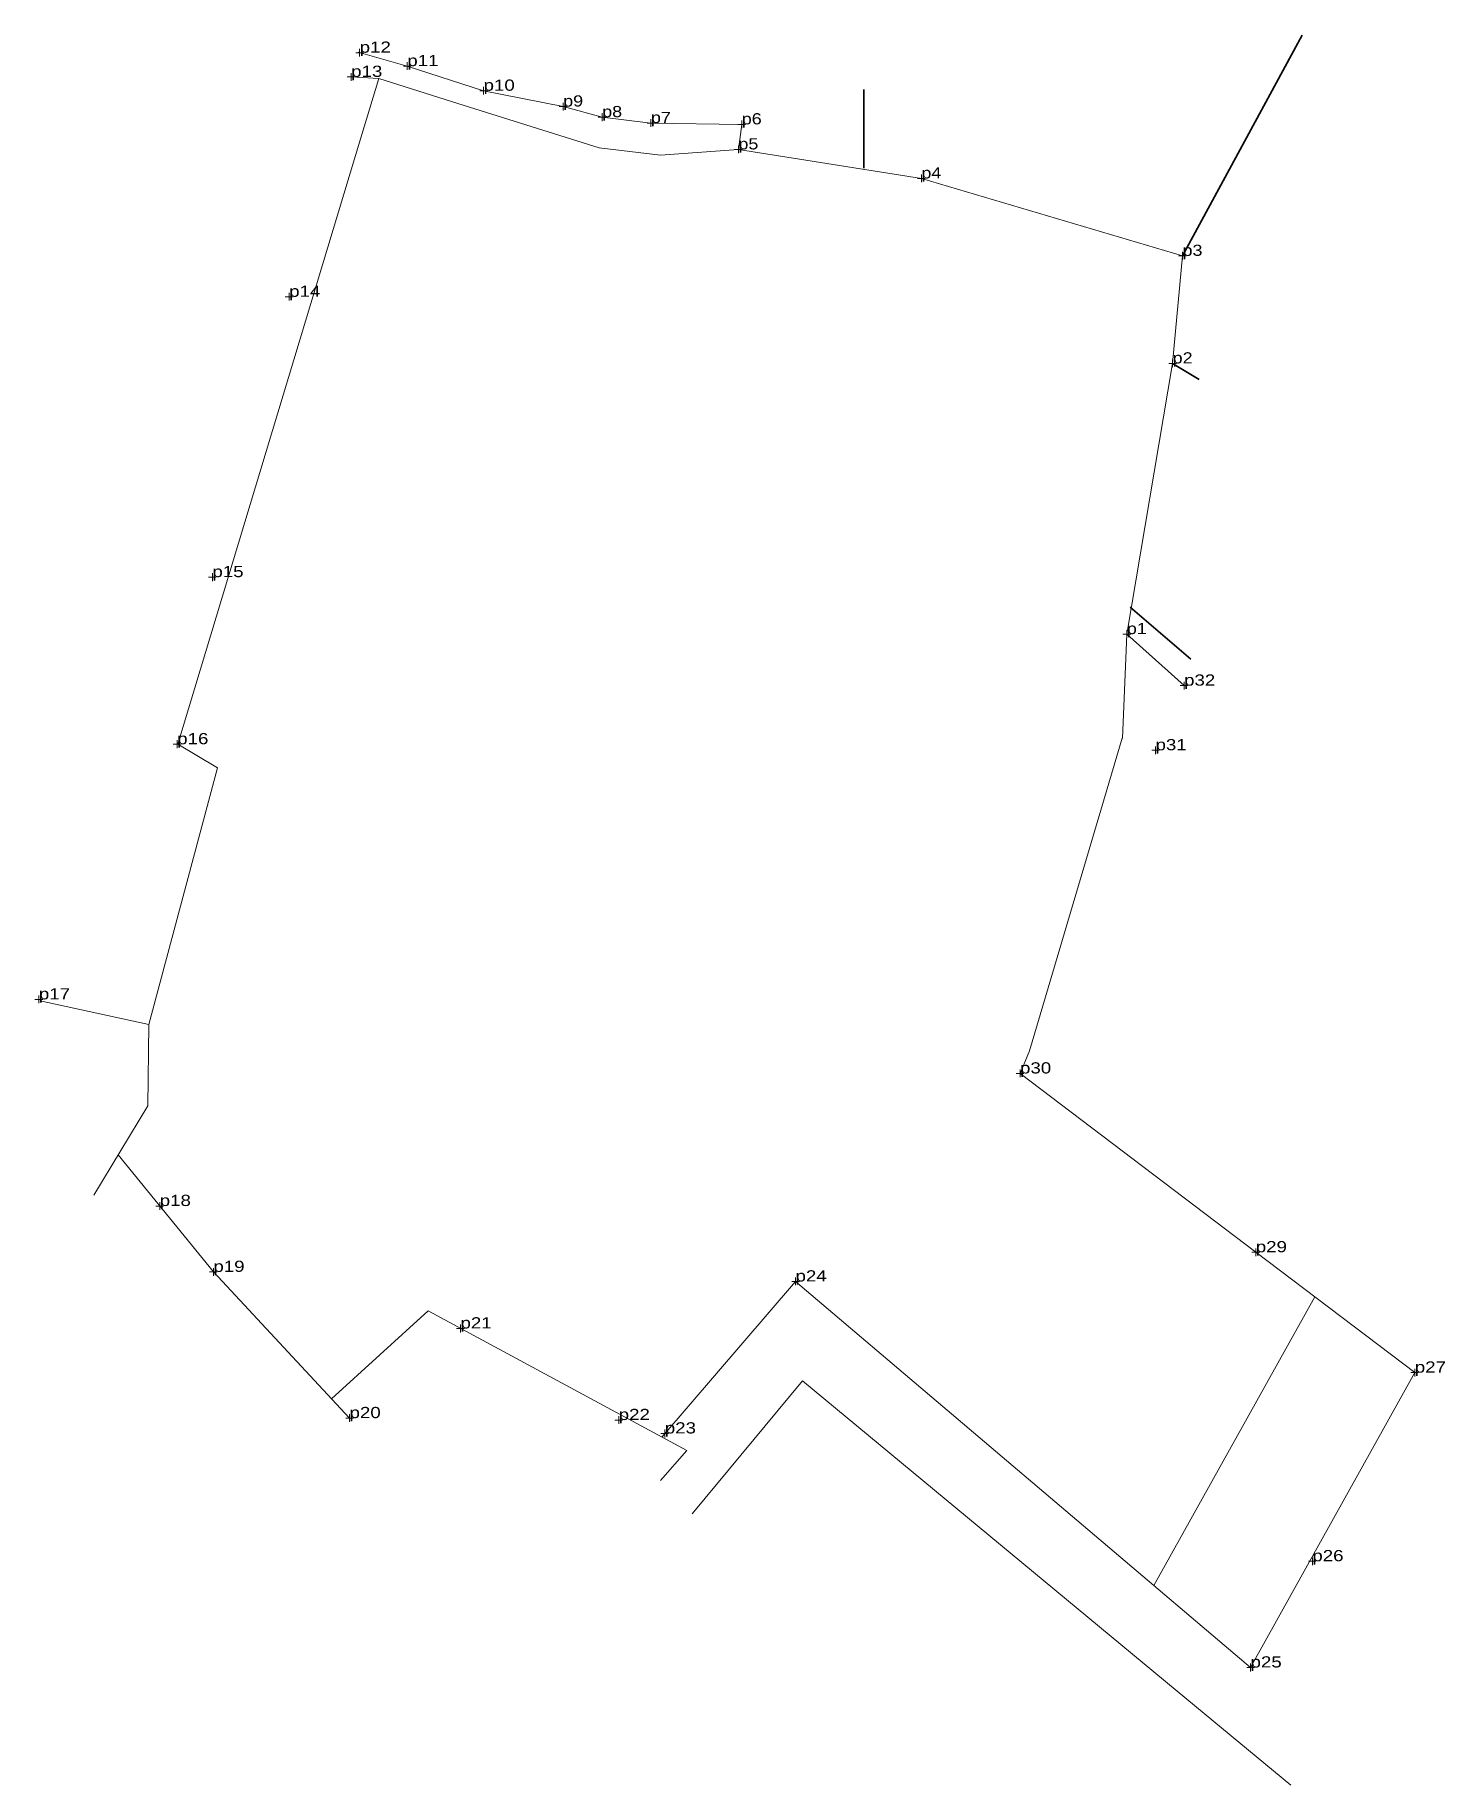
# Model space of a CAD drawing. Header units: metres. Extents: x 537899 to 538126, y 1837986 to 1838268.
import ezdxf

# ---------------------------------------------------------------- set-up
doc = ezdxf.new("R2010")
doc.units = ezdxf.units.M
doc.header["$LTSCALE"] = 0.72
for name, color, linetype, lineweight in [('10', 7, 'Continuous', 13), ('15', 7, 'Continuous', 13), ('32', 7, 'Continuous', 13), ('54', 7, 'Continuous', 13), ('7', 7, 'Continuous', 13)]:
    doc.layers.add(name, color=color, linetype=linetype, lineweight=lineweight)
doc.layers.add('12', color=7, linetype='Continuous')

msp = doc.modelspace()

# ---------------------------------------------------------------- linework, layer by layer
at = {"layer": '10'}
for p, q in [((537951.77, 1838251.25), (537954.64, 1838260.76)), ((537954.64, 1838260.76), (537967.37, 1838256.76)), ((537922.28, 1838153.65), (537951.77, 1838251.25)), ((537928.68, 1838149.87), (537922.28, 1838153.65)), ((538074.33, 1838154.6), (538059.4, 1838104.31)), ((537917.64, 1838108.54), (537928.68, 1838149.87)), ((538084.73, 1838000), (538101.45, 1837986.17))]:
    msp.add_line(p, q, dxfattribs=at)
msp.add_lwpolyline([(537900.12, 1838112.38), (537917.64, 1838108.54), (537928.68, 1838149.87), (537922.28, 1838153.65)], dxfattribs=at)
at = {"layer": '15', "lineweight": 35}
for p, q in [((538084.03, 1838232.24), (538103.3, 1838267.78)), ((538032.7, 1838246.34), (538032.7, 1838258.99)), ((538082.44, 1838214.93), (538086.72, 1838212.34)), ((538075.62, 1838175.69), (538085.37, 1838167.32)), ((538075.06, 1838171.37), (538084.28, 1838163.08))]:
    msp.add_line(p, q, dxfattribs=at)
at = {"layer": '15'}
for p, q in [((537954.64, 1838260.76), (537950.19, 1838261.04)), ((538000, 1838248.43), (538012.53, 1838249.37)), ((538074.39, 1838154.55), (538075.06, 1838171.37)), ((538079.43, 1838018.27), (538105.31, 1838064.72)), ((538004.25, 1838039.98), (538000, 1838035.18))]:
    msp.add_line(p, q, dxfattribs=at)
for points in [[(538075.06, 1838171.37), (538082.44, 1838214.93), (538084.03, 1838232.24), (538041.99, 1838244.7), (538012.53, 1838249.37), (538013.07, 1838253.4), (537998.45, 1838253.61), (537990.6, 1838254.56), (537984.32, 1838256.27), (537971.51, 1838258.81), (537959.23, 1838262.77), (537951.31, 1838265)], [(538121.42, 1838052.53), (538095.82, 1838071.9), (538057.87, 1838100.67), (538059.4, 1838104.31)], [(537912.68, 1838087.55), (537928.01, 1838068.74), (537949.93, 1838045.21)], [(538000.19, 1838042.17), (538021.73, 1838067.2), (538094.98, 1838005.08), (538121.42, 1838052.53)]]:
    msp.add_lwpolyline(points, dxfattribs=at)
at = {"layer": '32'}
msp.add_lwpolyline([(538005.1, 1838029.79), (538022.83, 1838051.2), (538084.73, 1838000)], dxfattribs=at)
at = {"layer": '54'}
for points in [[(537967.37, 1838256.76), (537990.12, 1838249.62), (538000, 1838248.43)], [(537917.64, 1838108.54), (537917.46, 1838095.45), (537908.76, 1838081.07)], [(538004.25, 1838039.98), (537962.57, 1838062.47), (537947.03, 1838048.32)]]:
    msp.add_lwpolyline(points, dxfattribs=at)
at = {"layer": '7'}
for p, q in [((537952.18, 1838264.93), (537950.94, 1838264.93)), ((537951.56, 1838264.31), (537951.56, 1838265.56)), ((537959.23, 1838262.15), (537959.23, 1838263.4)), ((537950.81, 1838261.03), (537949.57, 1838261.03)), ((537950.19, 1838260.41), (537950.19, 1838261.66)), ((537959.85, 1838262.77), (537958.61, 1838262.77)), ((537972.13, 1838258.81), (537970.89, 1838258.81)), ((537971.51, 1838258.19), (537971.51, 1838259.44)), ((537984.94, 1838256.27), (537983.69, 1838256.27)), ((537984.32, 1838255.64), (537984.32, 1838256.89)), ((537991.22, 1838254.56), (537989.98, 1838254.56)), ((537990.6, 1838253.93), (537990.6, 1838255.18)), ((537999.08, 1838253.61), (537997.83, 1838253.61)), ((537998.45, 1838252.99), (537998.45, 1838254.24)), ((538013.7, 1838253.4), (538012.45, 1838253.4)), ((538013.07, 1838252.77), (538013.07, 1838254.02)), ((538013.15, 1838249.37), (538011.91, 1838249.37)), ((538012.53, 1838248.74), (538012.53, 1838249.99)), ((538042.62, 1838244.7), (538041.37, 1838244.7)), ((538041.99, 1838244.08), (538041.99, 1838245.33)), ((538084.65, 1838232.24), (538083.4, 1838232.24)), ((538084.03, 1838231.62), (538084.03, 1838232.87)), ((537940.21, 1838225.03), (537940.21, 1838226.27)), ((537940.83, 1838225.65), (537939.58, 1838225.65)), ((538083.07, 1838214.93), (538081.82, 1838214.93)), ((538082.44, 1838214.31), (538082.44, 1838215.56)), ((537927.85, 1838179.91), (537927.85, 1838181.16)), ((537928.48, 1838180.54), (537927.23, 1838180.54)), ((538075.69, 1838171.37), (538074.44, 1838171.37)), ((538075.06, 1838170.75), (538075.06, 1838172)), ((538084.91, 1838163.08), (538083.66, 1838163.08)), ((538084.29, 1838162.45), (538084.29, 1838163.7)), ((537922.81, 1838153.65), (537921.56, 1838153.65)), ((537922.19, 1838153.03), (537922.19, 1838154.28)), ((538079.69, 1838152.06), (538079.69, 1838153.31)), ((538080.32, 1838152.68), (538079.07, 1838152.68)), ((537900.54, 1838112.59), (537899.29, 1838112.59)), ((537899.92, 1838111.97), (537899.92, 1838113.21)), ((538058.5, 1838100.67), (538057.25, 1838100.67)), ((538057.87, 1838100.05), (538057.87, 1838101.3)), ((537919.37, 1838078.71), (537919.37, 1838079.96)), ((537919.99, 1838079.34), (537918.75, 1838079.34)), ((538096.45, 1838071.9), (538095.2, 1838071.9)), ((538095.82, 1838071.27), (538095.82, 1838072.52)), ((537928.63, 1838068.74), (537927.39, 1838068.74)), ((537928.01, 1838068.11), (537928.01, 1838069.36)), ((538022.36, 1838067.2), (538021.11, 1838067.2)), ((538021.73, 1838066.58), (538021.73, 1838067.83)), ((537967.79, 1838059.01), (537967.79, 1838060.26)), ((537968.42, 1838059.64), (537967.17, 1838059.64)), ((538122.04, 1838052.53), (538120.8, 1838052.53)), ((538121.42, 1838051.91), (538121.42, 1838053.15)), ((537950.56, 1838045.21), (537949.31, 1838045.21)), ((537949.93, 1838044.59), (537949.93, 1838045.83)), ((537993.89, 1838044.9), (537992.64, 1838044.9)), ((537993.27, 1838044.28), (537993.27, 1838045.53)), ((538000.68, 1838042.11), (538000.68, 1838043.36)), ((538001.3, 1838042.74), (538000.06, 1838042.74)), ((538105.56, 1838022.17), (538104.31, 1838022.17)), ((538104.93, 1838021.55), (538104.93, 1838022.8)), ((538095.61, 1838005.08), (538094.36, 1838005.08)), ((538094.99, 1838004.45), (538094.99, 1838005.7))]:
    msp.add_line(p, q, dxfattribs=at)

# ---------------------------------------------------------------- texts
at = {"layer": '12'}
for s, width, p in [('p12', 1.25, (537951.56, 1838264.93)), ('p13', 1.25, (537950.19, 1838261.04)), ('p11', 1.25, (537959.23, 1838262.77)), ('p10', 1.25, (537971.51, 1838258.81)), ('p9', 1.2, (537984.32, 1838256.27)), ('p8', 1.2, (537990.6, 1838254.56)), ('p7', 1.2, (537998.45, 1838253.61)), ('p6', 1.2, (538013.07, 1838253.4)), ('p5', 1.2, (538012.53, 1838249.37)), ('p4', 1.2, (538041.99, 1838244.7)), ('p3', 1.2, (538084.03, 1838232.24)), ('p14', 1.25, (537940.21, 1838225.65)), ('p2', 1.2, (538082.44, 1838214.93)), ('p15', 1.25, (537927.85, 1838180.54)), ('p1', 1.2, (538075.06, 1838171.37)), ('p32', 1.25, (538084.28, 1838163.08)), ('p16', 1.25, (537922.19, 1838153.65)), ('p31', 1.25, (538079.69, 1838152.68)), ('p17', 1.25, (537899.92, 1838112.59)), ('p30', 1.25, (538057.87, 1838100.67)), ('p18', 1.25, (537919.37, 1838079.34)), ('p29', 1.25, (538095.82, 1838071.9)), ('p19', 1.25, (537928.01, 1838068.74)), ('p24', 1.25, (538021.73, 1838067.2)), ('p21', 1.25, (537967.79, 1838059.64)), ('p27', 1.25, (538121.42, 1838052.53)), ('p20', 1.25, (537949.93, 1838045.21)), ('p22', 1.25, (537993.26, 1838044.9)), ('p23', 1.25, (538000.68, 1838042.74)), ('p26', 1.25, (538104.93, 1838022.18)), ('p25', 1.25, (538094.98, 1838005.08))]:
    msp.add_text(s, height=1.8, dxfattribs=dict(at, width=width)).set_placement(p)

doc.saveas('drawing.dxf')
